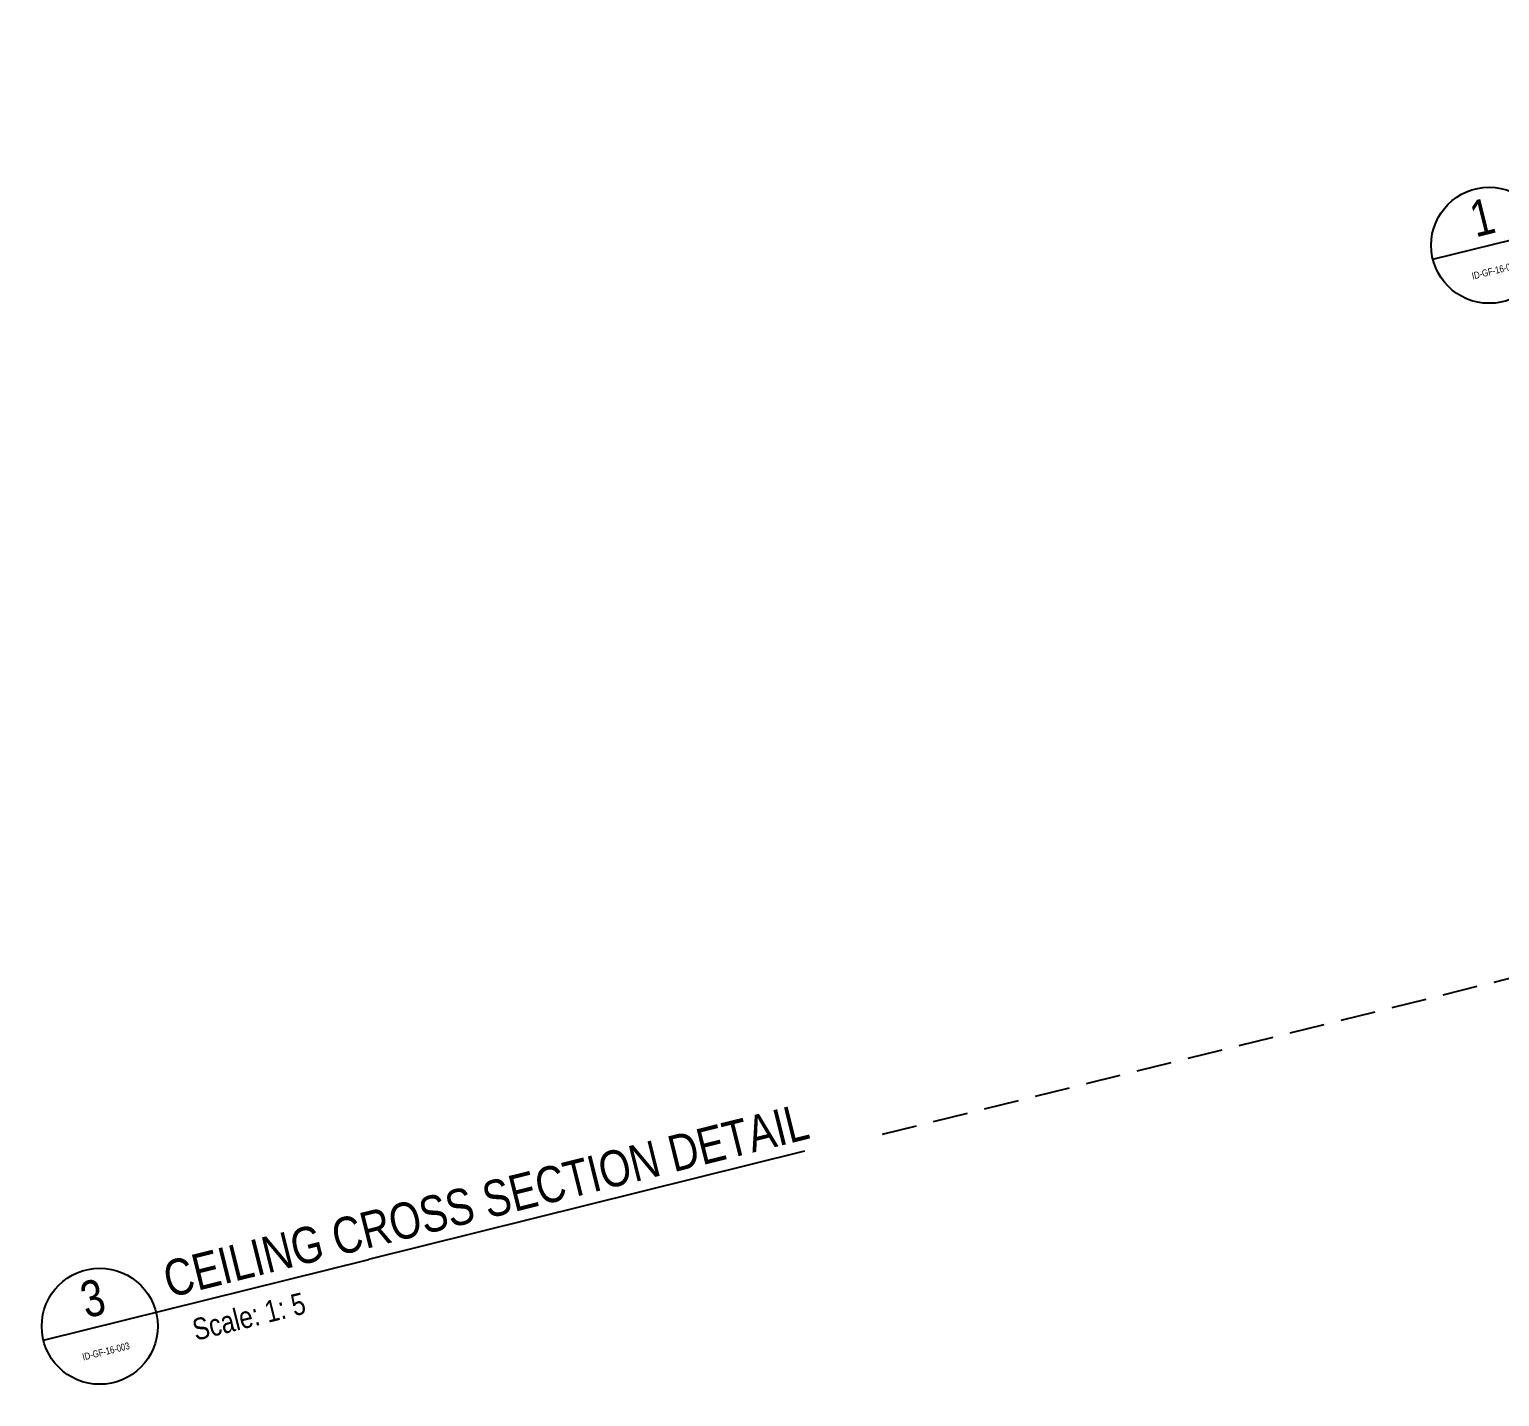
# Model space of a CAD drawing. Header units: inches. Extents: x 252212 to 296477, y 417293 to 492071.
# Drawn here: x 286195 to 288295, y 489589 to 491541 of the extents above; entities that cross this region are included whole.
import ezdxf
from ezdxf.enums import TextEntityAlignment as Align

# ---------------------------------------------------------------- set-up
doc = ezdxf.new("R2010")
doc.units = ezdxf.units.IN
doc.header["$MEASUREMENT"] = 0
doc.linetypes.add('HIDDEN', pattern=[0.375, 0.25, -0.125])
doc.layers.add('CQ spot detail elevation', color=1, linetype='Continuous')
doc.layers.add('CQ SPOT DETAILS', color=40, linetype='Continuous')
doc.styles.add('ARIAL', font='arial.ttf')

# ---------------------------------------------------------------- blocks, each defined once
blk = doc.blocks.new('dwgtit')
at = {"linetype": 'Continuous', "ltscale": 2}
blk.add_line((-8, 0), (38.23, 0), dxfattribs=at)
blk.add_circle((0, 0), 8, dxfattribs=at)
at = {"linetype": 'Continuous', "ltscale": 2, "style": 'ARIAL', "width": 0.8}
for tag, height, p in [('DTN0', 5, (0, 3.99)), ('DTRFNO', 3, (0, -3.56))]:
    blk.add_attdef(tag, text='', height=height, dxfattribs=at).set_placement(p, align=Align.MIDDLE_CENTER)
for tag, p, height in [('DTNL1', (19.8, 1.48), 5), ('DTNL2', (20.36, -5.16), 3), ('DTSC', (63.36, -5.21), 3)]:
    blk.add_attdef(tag, p, '', height=height, dxfattribs=at)

msp = doc.modelspace()

# ---------------------------------------------------------------- linework, layer by layer
at = {"layer": 'CQ spot detail elevation', "color": 3, "linetype": 'HIDDEN', "ltscale": 200, "elevation": 0}
msp.add_lwpolyline([(287413.9, 489963.8), (288637.3, 490268.2)], dxfattribs=at)
at = {"layer": 'CQ SPOT DETAILS'}
msp.add_line((286680.1, 489785.3, 0), (287302.9, 489940.3, 0), dxfattribs=at)

# ---------------------------------------------------------------- block references
ref = msp.add_blockref('dwgtit', (288280.3, 491233.1, 0), dxfattribs=dict(at, xscale=10.3566124243798, yscale=10.3566124243798, zscale=10.3566124243798, rotation=13.97142328298568))
ref.add_attrib('DTN0', '1', dxfattribs={"layer": '0', "linetype": 'Continuous', "ltscale": 2, "height": 51.8, "rotation": 13.9714, "style": 'ARIAL', "width": 0.8}).set_placement((288270.4, 491273.2, 0), align=Align.MIDDLE_CENTER)
ref.add_attrib('DTRFNO', 'ID-GF-16-003', dxfattribs={"layer": '0', "linetype": 'Continuous', "ltscale": 2, "height": 10, "rotation": 13.9714, "style": 'ARIAL', "width": 0.8}).set_placement((288289.3, 491197.3, 0), align=Align.MIDDLE_CENTER)
ref.add_attrib('DTNL1', 'VANITY CROSS SECTION DETAIL', (288379.4, 491273.6, 0), dxfattribs={"layer": '0', "linetype": 'Continuous', "ltscale": 2, "height": 51.783, "rotation": 13.9714, "style": 'ARIAL', "width": 0.8})
ref.add_attrib('DTSC', 'Scale: 1: 5', (288417.7, 491212.3, 0), dxfattribs={"layer": '0', "linetype": 'Continuous', "ltscale": 2, "height": 31.07, "rotation": 13.9714, "style": 'ARIAL', "width": 0.8})
ref = msp.add_blockref('dwgtit', (286295.9, 489689.7, 0), dxfattribs=dict(at, xscale=10.3566124243798, yscale=10.3566124243798, zscale=10.3566124243798, rotation=13.97142328298568))
ref.add_attrib('DTN0', '3', dxfattribs={"layer": '0', "linetype": 'Continuous', "ltscale": 2, "height": 51.8, "rotation": 13.9714, "style": 'ARIAL', "width": 0.8}).set_placement((286285.9, 489729.8, 0), align=Align.MIDDLE_CENTER)
ref.add_attrib('DTRFNO', 'ID-GF-16-003', dxfattribs={"layer": '0', "linetype": 'Continuous', "ltscale": 2, "height": 10, "rotation": 13.9714, "style": 'ARIAL', "width": 0.8}).set_placement((286304.8, 489654, 0), align=Align.MIDDLE_CENTER)
ref.add_attrib('DTNL1', 'CEILING CROSS SECTION DETAIL', (286395, 489730.2, 0), dxfattribs={"layer": '0', "linetype": 'Continuous', "ltscale": 2, "height": 51.783, "rotation": 13.9714, "style": 'ARIAL', "width": 0.8})
ref.add_attrib('DTSC', 'Scale: 1: 5', (286433.2, 489668.9, 0), dxfattribs={"layer": '0', "linetype": 'Continuous', "ltscale": 2, "height": 31.07, "rotation": 13.9714, "style": 'ARIAL', "width": 0.8})

doc.saveas('drawing.dxf')
